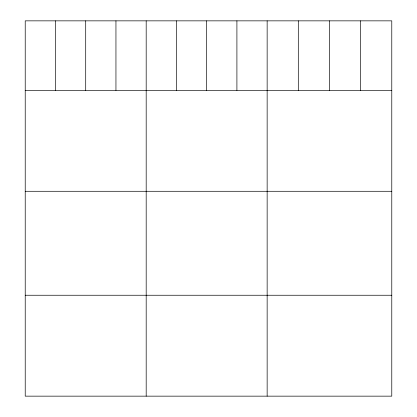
<?xml version="1.0" encoding="UTF-8"?>
<svg xmlns="http://www.w3.org/2000/svg" width="417" height="417" viewBox="0 0 417 417"><rect width="100%" height="100%" fill="white"/><g stroke="black" fill="none" stroke-linecap="round" stroke-linejoin="round"><path stroke-width="0.63" d="M391.777 90.385L391.777 396.15L25.223 396.15L25.223 20.85L391.777 20.85L391.777 90.385L25.223 90.385M25.223 191.288L391.777 191.288M25.223 295.246L391.777 295.246M360.616 20.85L360.616 90.385M329.461 20.85L329.461 90.385M298.306 20.85L298.306 90.385M267.146 20.85L267.146 396.15M236.908 20.85L236.908 90.385M206.665 20.85L206.665 90.385M176.427 20.85L176.427 90.385M146.185 20.85L146.185 396.15M115.947 20.85L115.947 90.385M85.704 20.85L85.704 90.385M55.466 20.85L55.466 90.385"/></g></svg>
